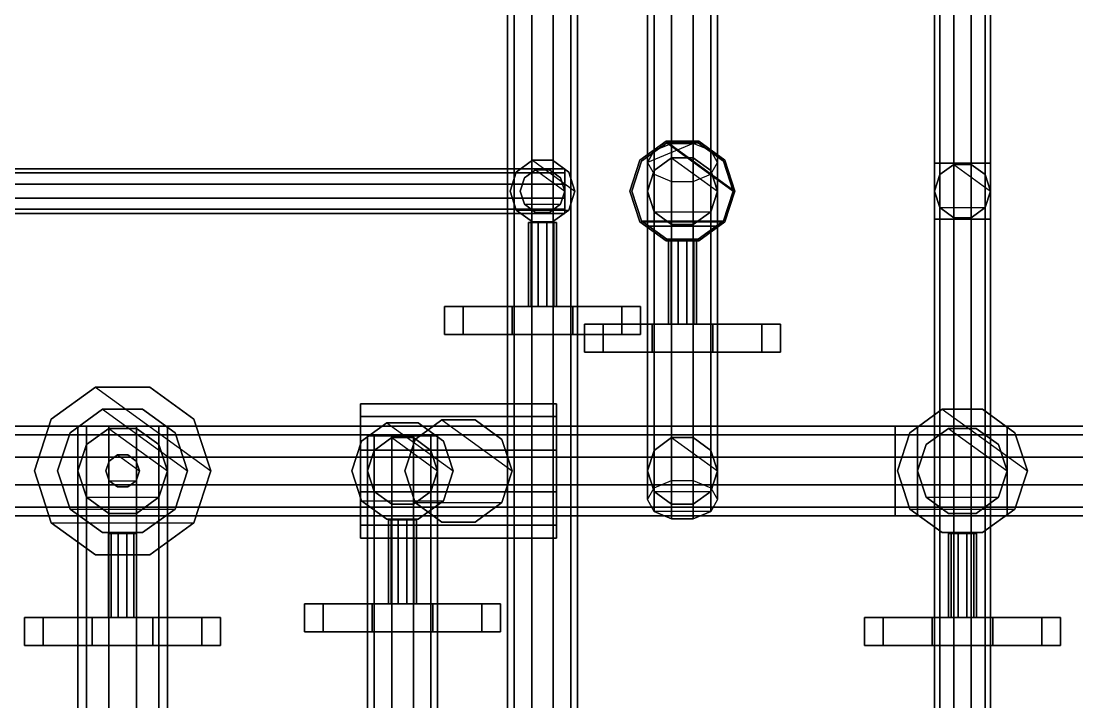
# Model space of a CAD drawing. Header units: millimetres. Extents: x -396 to 23232, y -842 to 31800.
# Drawn here: x 19063.8 to 19440.9, y 9117.5 to 9360.7 of the extents above; entities that cross this region are included whole.
import ezdxf

# ---------------------------------------------------------------- set-up
doc = ezdxf.new("R2010")
doc.units = ezdxf.units.MM
doc.layers.add('АР_3D_стены', color=8, linetype='Continuous')
for name, color, linetype, true_color in [('ВК_3D_Арматура', 7, 'Continuous', 0xb48c3c), ('ВК_3D_В1', 7, 'Continuous', 0x06b6d4), ('ВК_3D_Т3', 7, 'Continuous', 0x16a34a), ('ВК_3D_Т4', 7, 'Continuous', 0x84cc16)]:
    doc.layers.add(name, color=color, linetype=linetype, true_color=true_color)

msp = doc.modelspace()

# ---------------------------------------------------------------- meshes
at = {"layer": 'АР_3D_стены'}
mesh = msp.add_polyface(dxfattribs=at)
corners = [(18040.2, 6049.6, 4050), (15010.2, 6049.6, 4050), (15010.2, 6119.6, 4050), (15010.2, 6119.6, 7550), (15010.2, 6049.6, 7550), (18040.2, 6049.6, 7550), (19899.3, 6049.6, 4050), (19760.2, 6049.6, 4050), (19760.2, 6119.6, 4050), (19760.2, 6119.6, 7550), (19760.2, 6049.6, 7550), (19899.3, 6049.6, 7550), (19000.2, 15699.6, 4050), (20200.2, 15699.6, 4050), (20200.2, 15299.6, 4050), (20200.2, 15299.6, 7550), (20200.2, 15699.6, 7550), (19000.2, 15699.6, 7550), (19538.3, 15299.6, 4050), (19000.2, 15299.6, 4050), (19000.2, 15299.6, 7550), (19538.3, 15299.6, 7550), (19800.2, 13599.6, 4050), (19300.2, 13599.6, 4050), (19300.2, 13999.6, 4050), (19300.2, 13999.6, 7550), (19300.2, 13599.6, 7550), (19800.2, 13599.6, 7550), (17300.2, 8749.6, 4050), (17300.2, 9049.6, 4050), (19800.2, 9049.6, 4050), (19800.2, 9049.6, 7550), (17300.2, 9049.6, 7550), (17300.2, 8749.6, 7550), (17900.2, 7449.6, 4050), (18000.2, 7449.6, 4050), (18000.2, 6449.6, 4050), (18000.2, 6449.6, 7550), (18000.2, 7449.6, 7550), (17900.2, 7449.6, 7550), (15600.2, 8749.6, 4050), (15800.2, 8749.6, 4050), (15800.2, 6449.6, 4050), (15800.2, 6449.6, 7550), (15800.2, 8749.6, 7550), (15600.2, 8749.6, 7550), (15050.2, 6179.6, 4050), (15050.2, 6449.6, 4050), (15600.2, 6449.6, 4050), (15600.2, 6449.6, 7550), (15050.2, 6449.6, 7550), (15050.2, 6179.6, 7550), (12800.2, 6449.6, 4050), (13250.2, 6449.6, 4050), (13250.2, 6179.6, 4050), (13250.2, 6179.6, 7550), (13250.2, 6449.6, 7550), (12800.2, 6449.6, 7550), (13290.2, 6049.6, 4050), (12800.2, 6049.6, 4050), (12800.2, 6049.6, 7550), (13290.2, 6049.6, 7550), (18040.2, 6119.6, 4050), (18040.2, 6119.6, 7550), (20200.2, 6049.6, 4050), (20200.2, 6049.6, 7550), (19800.2, 15299.6, 4050), (19800.2, 15299.6, 7550), (19538.3, 8749.6, 4050), (19538.3, 8749.6, 7550), (18000.2, 6179.6, 4050), (18000.2, 6179.6, 7550), (19800.2, 8749.6, 4050), (19800.2, 8749.6, 7550), (17900.2, 6449.6, 4050), (17900.2, 6449.6, 7550), (13290.2, 6119.6, 4050), (13290.2, 6119.6, 7550), (20200.2, 13999.6, 4050), (20200.2, 13999.6, 7550), (19800.2, 6179.6, 4050), (19800.2, 6179.6, 7550), (19800.2, 6449.6, 4050), (19800.2, 6449.6, 7550), (19800.2, 13999.6, 4050), (19800.2, 13999.6, 7550), (20200.2, 6449.6, 4050), (20200.2, 6449.6, 7550)]
mesh.append_faces([[corners[k] for k in face] for face in [(0, 1, 2), (3, 4, 5), (6, 7, 8), (9, 10, 11), (12, 13, 14), (15, 16, 17), (18, 19, 12), (17, 20, 21), (22, 23, 24), (25, 26, 27), (28, 29, 30), (31, 32, 33), (34, 35, 36), (37, 38, 39), (40, 41, 42), (43, 44, 45), (46, 47, 48), (49, 50, 51), (52, 53, 54), (55, 56, 57), (58, 59, 52), (57, 60, 61), (62, 0, 2), (3, 5, 63), (64, 6, 8), (9, 11, 65), (66, 18, 12), (17, 21, 67), (68, 28, 30), (31, 33, 69), (34, 36, 70), (71, 37, 39), (48, 40, 42), (43, 45, 49), (58, 52, 54), (55, 57, 61), (66, 12, 14), (15, 17, 67), (72, 68, 30), (31, 69, 73), (74, 34, 70), (71, 39, 75), (46, 48, 42), (43, 49, 51), (76, 58, 54), (55, 61, 77), (66, 14, 78), (79, 15, 67), (42, 74, 70), (71, 75, 43), (76, 54, 46), (51, 55, 77), (46, 42, 70), (71, 43, 51), (2, 76, 46), (51, 77, 3), (2, 46, 70), (71, 51, 3), (2, 70, 80), (81, 71, 3), (62, 2, 80), (81, 3, 63), (8, 62, 80), (81, 63, 9), (64, 8, 80), (81, 9, 65), (64, 80, 82), (83, 81, 65), (64, 82, 72), (73, 83, 65), (64, 72, 30), (31, 73, 65), (64, 30, 22), (27, 31, 65), (84, 66, 78), (79, 67, 85), (22, 24, 84), (85, 25, 27), (78, 64, 22), (27, 65, 79), (22, 84, 78), (79, 85, 27), (1, 2, 3, 4), (2, 76, 77, 3), (76, 58, 61, 77), (58, 59, 60, 61), (59, 52, 57, 60), (52, 53, 56, 57), (53, 54, 55, 56), (54, 46, 51, 55), (46, 47, 50, 51), (47, 48, 49, 50), (48, 40, 45, 49), (40, 41, 44, 45), (41, 42, 43, 44), (42, 74, 75, 43), (74, 34, 39, 75), (34, 35, 38, 39), (35, 36, 37, 38), (36, 70, 71, 37), (70, 80, 81, 71), (80, 82, 83, 81), (82, 72, 73, 83), (72, 68, 69, 73), (68, 28, 33, 69), (28, 29, 32, 33), (29, 30, 31, 32), (30, 22, 27, 31), (22, 23, 26, 27), (23, 24, 25, 26), (24, 84, 85, 25), (84, 84, 85, 85), (84, 66, 67, 85), (66, 18, 21, 67), (18, 19, 20, 21), (19, 12, 17, 20), (12, 13, 16, 17), (13, 14, 15, 16), (14, 78, 79, 15), (78, 86, 87, 79), (86, 86, 87, 87), (86, 64, 65, 87), (64, 6, 11, 65), (6, 7, 10, 11), (7, 8, 9, 10), (8, 62, 63, 9), (62, 0, 5, 63), (0, 1, 4, 5)]])
mesh = msp.add_polyface(dxfattribs=at)
corners = [(19800.2, 4099.6), (19800.2, 5949.6), (20070.2, 5949.6), (20070.2, 5949.6, 3650), (19800.2, 5949.6, 3650), (19800.2, 4099.6, 3650), (19800.2, 1427.5), (19800.2, 2299.6), (20070.2, 2299.6), (20070.2, 2299.6, 3650), (19800.2, 2299.6, 3650), (19800.2, 1427.5, 3650), (20200.2, 1299.6), (19800.2, 1299.6), (19800.2, 1299.6, 3650), (20200.2, 1299.6, 3650), (20130.2, 2339.6), (20200.2, 2339.6), (20200.2, 2339.6, 3650), (20130.2, 2339.6, 3650), (20200.2, 5989.6), (20200.2, 4059.6), (20130.2, 4059.6), (20130.2, 4059.6, 3650), (20200.2, 4059.6, 3650), (20200.2, 5989.6, 3650), (20200.2, 9474.6), (20200.2, 7709.6), (20130.2, 7709.6), (20130.2, 7709.6, 3650), (20200.2, 7709.6, 3650), (20200.2, 9474.6, 3650), (19800.2, 9049.6), (19800.2, 9474.6), (19800.2, 9474.6, 3650), (19800.2, 9049.6, 3650), (14600.2, 8749.6), (14600.2, 9049.6), (14600.2, 9049.6, 3650), (14600.2, 8749.6, 3650), (20070.2, 7749.6), (19800.2, 7749.6), (19800.2, 8749.6), (19800.2, 8749.6, 3650), (19800.2, 7749.6, 3650), (20070.2, 7749.6, 3650), (20070.2, 4099.6), (20070.2, 4099.6, 3650), (20130.2, 5989.6), (20130.2, 5989.6, 3650), (18538.2, 8749.6), (18538.2, 8749.6, 3650)]
mesh.append_faces([[corners[k] for k in face] for face in [(0, 1, 2), (3, 4, 5), (6, 7, 8), (9, 10, 11), (12, 13, 6), (11, 14, 15), (16, 17, 12), (15, 18, 19), (20, 21, 22), (23, 24, 25), (26, 27, 28), (29, 30, 31), (32, 33, 26), (31, 34, 35), (36, 37, 32), (35, 38, 39), (40, 41, 42), (43, 44, 45), (46, 0, 2), (3, 5, 47), (12, 6, 8), (9, 11, 15), (48, 20, 22), (23, 25, 49), (32, 26, 28), (29, 31, 35), (50, 36, 32), (35, 39, 51), (16, 12, 8), (9, 15, 19), (42, 50, 32), (35, 51, 43), (16, 8, 46), (47, 9, 19), (42, 32, 28), (29, 35, 43), (16, 46, 2), (3, 47, 19), (40, 42, 28), (29, 43, 45), (16, 2, 40), (45, 3, 19), (40, 28, 48), (49, 29, 45), (22, 16, 40), (45, 19, 23), (40, 48, 22), (23, 49, 45), (2, 40, 45, 3), (40, 41, 44, 45), (41, 42, 43, 44), (42, 50, 51, 43), (50, 36, 39, 51), (36, 37, 38, 39), (37, 32, 35, 38), (32, 33, 34, 35), (33, 26, 31, 34), (26, 27, 30, 31), (27, 28, 29, 30), (28, 48, 49, 29), (48, 20, 25, 49), (20, 21, 24, 25), (21, 22, 23, 24), (22, 16, 19, 23), (16, 17, 18, 19), (17, 12, 15, 18), (12, 13, 14, 15), (13, 6, 11, 14), (6, 7, 10, 11), (7, 8, 9, 10), (8, 46, 47, 9), (46, 0, 5, 47), (0, 1, 4, 5), (1, 2, 3, 4)]])
at = {"layer": 'ВК_3D_Арматура', "color": 33, "true_color": 0xbf9142}
mesh = msp.add_polyface(dxfattribs=at)
corners = [(19318.75, 9300, 775), (19315.17, 9311.02, 775), (19315.17, 9311.02, 825), (19318.75, 9300, 825), (19305.79, 9317.83, 775), (19305.79, 9317.83, 825), (19294.21, 9317.83, 775), (19294.21, 9317.83, 825), (19284.83, 9311.02, 775), (19284.83, 9311.02, 825), (19281.25, 9300, 775), (19281.25, 9300, 825), (19284.83, 9288.98, 775), (19284.83, 9288.98, 825), (19294.21, 9282.17, 775), (19294.21, 9282.17, 825), (19305.79, 9282.17, 775), (19305.79, 9282.17, 825), (19315.17, 9288.98, 775), (19315.17, 9288.98, 825)]
mesh.append_faces([[corners[k] for k in face] for face in [(0, 1, 2, 3), (1, 4, 5, 2), (4, 6, 7, 5), (6, 8, 9, 7), (8, 10, 11, 9), (10, 12, 13, 11), (12, 14, 15, 13), (14, 16, 17, 15), (16, 18, 19, 17), (18, 0, 3, 19), (18, 16, 14, 12), (3, 2, 5, 7)]])
mesh = msp.add_polyface(dxfattribs=at)
corners = [(19318.1, 9300, 975), (19314.64, 9310.64, 975), (19314.64, 9310.64, 1025), (19318.1, 9300, 1025), (19305.59, 9317.21, 975), (19305.59, 9317.21, 1025), (19294.41, 9317.21, 975), (19294.41, 9317.21, 1025), (19285.36, 9310.64, 975), (19285.36, 9310.64, 1025), (19281.9, 9300, 975), (19281.9, 9300, 1025), (19285.36, 9289.36, 975), (19285.36, 9289.36, 1025), (19294.41, 9282.79, 975), (19294.41, 9282.79, 1025), (19305.59, 9282.79, 975), (19305.59, 9282.79, 1025), (19314.64, 9289.36, 975), (19314.64, 9289.36, 1025)]
mesh.append_faces([[corners[k] for k in face] for face in [(0, 1, 2, 3), (1, 4, 5, 2), (4, 6, 7, 5), (6, 8, 9, 7), (8, 10, 11, 9), (10, 12, 13, 11), (12, 14, 15, 13), (14, 16, 17, 15), (16, 18, 19, 17), (18, 0, 3, 19), (18, 16, 14, 12), (3, 2, 5, 7)]])
mesh = msp.add_polyface(dxfattribs=at)
corners = [(19261.6, 9300, 2575), (19259.38, 9306.82, 2575), (19259.38, 9306.82, 2625), (19261.6, 9300, 2625), (19253.58, 9311.03, 2575), (19253.58, 9311.03, 2625), (19246.42, 9311.03, 2575), (19246.42, 9311.03, 2625), (19240.62, 9306.82, 2575), (19240.62, 9306.82, 2625), (19238.4, 9300, 2575), (19238.4, 9300, 2625), (19240.62, 9293.18, 2575), (19240.62, 9293.18, 2625), (19246.42, 9288.97, 2575), (19246.42, 9288.97, 2625), (19253.58, 9288.97, 2575), (19253.58, 9288.97, 2625), (19259.38, 9293.18, 2575), (19259.38, 9293.18, 2625)]
mesh.append_faces([[corners[k] for k in face] for face in [(0, 1, 2, 3), (1, 4, 5, 2), (4, 6, 7, 5), (6, 8, 9, 7), (8, 10, 11, 9), (10, 12, 13, 11), (12, 14, 15, 13), (14, 16, 17, 15), (16, 18, 19, 17), (18, 0, 3, 19), (18, 16, 14, 12), (3, 2, 5, 7)]])
mesh = msp.add_polyface(dxfattribs=at)
corners = [(19255, 9288.8, 2600), (19254.05, 9288.8, 2602.94), (19254.05, 9258.8, 2602.94), (19255, 9258.8, 2600), (19251.55, 9288.8, 2604.76), (19251.55, 9258.8, 2604.76), (19248.45, 9288.8, 2604.76), (19248.45, 9258.8, 2604.76), (19245.95, 9288.8, 2602.94), (19245.95, 9258.8, 2602.94), (19245, 9288.8, 2600), (19245, 9258.8, 2600), (19245.95, 9288.8, 2597.06), (19245.95, 9258.8, 2597.06), (19248.45, 9288.8, 2595.24), (19248.45, 9258.8, 2595.24), (19251.55, 9288.8, 2595.24), (19251.55, 9258.8, 2595.24), (19254.05, 9288.8, 2597.06), (19254.05, 9258.8, 2597.06)]
mesh.append_faces([[corners[k] for k in face] for face in [(0, 1, 2, 3), (1, 4, 5, 2), (4, 6, 7, 5), (6, 8, 9, 7), (8, 10, 11, 9), (10, 12, 13, 11), (12, 14, 15, 13), (14, 16, 17, 15), (16, 18, 19, 17), (18, 0, 3, 19), (18, 16, 14, 12), (3, 2, 5, 7)]])
mesh = msp.add_polyface(dxfattribs=at)
corners = [(19305, 9282.5, 1000), (19304.05, 9282.5, 1002.94), (19304.05, 9252.5, 1002.94), (19305, 9252.5, 1000), (19301.55, 9282.5, 1004.76), (19301.55, 9252.5, 1004.76), (19298.45, 9282.5, 1004.76), (19298.45, 9252.5, 1004.76), (19295.95, 9282.5, 1002.94), (19295.95, 9252.5, 1002.94), (19295, 9282.5, 1000), (19295, 9252.5, 1000), (19295.95, 9282.5, 997.06), (19295.95, 9252.5, 997.06), (19298.45, 9282.5, 995.24), (19298.45, 9252.5, 995.24), (19301.55, 9282.5, 995.24), (19301.55, 9252.5, 995.24), (19304.05, 9282.5, 997.06), (19304.05, 9252.5, 997.06)]
mesh.append_faces([[corners[k] for k in face] for face in [(0, 1, 2, 3), (1, 4, 5, 2), (4, 6, 7, 5), (6, 8, 9, 7), (8, 10, 11, 9), (10, 12, 13, 11), (12, 14, 15, 13), (14, 16, 17, 15), (16, 18, 19, 17), (18, 0, 3, 19), (18, 16, 14, 12), (3, 2, 5, 7)]])
at = {"layer": 'ВК_3D_Арматура', "color": 114, "true_color": 0x16a34a}
mesh = msp.add_polyface(dxfattribs=at)
corners = [(19285, 9258.8, 2600), (19278.32, 9258.8, 2620.57), (19278.32, 9248.8, 2620.57), (19285, 9248.8, 2600), (19260.82, 9258.8, 2633.29), (19260.82, 9248.8, 2633.29), (19239.18, 9258.8, 2633.29), (19239.18, 9248.8, 2633.29), (19221.68, 9258.8, 2620.57), (19221.68, 9248.8, 2620.57), (19215, 9258.8, 2600), (19215, 9248.8, 2600), (19221.68, 9258.8, 2579.43), (19221.68, 9248.8, 2579.43), (19239.18, 9258.8, 2566.71), (19239.18, 9248.8, 2566.71), (19260.82, 9258.8, 2566.71), (19260.82, 9248.8, 2566.71), (19278.32, 9258.8, 2579.43), (19278.32, 9248.8, 2579.43)]
mesh.append_faces([[corners[k] for k in face] for face in [(0, 1, 2, 3), (1, 4, 5, 2), (4, 6, 7, 5), (6, 8, 9, 7), (8, 10, 11, 9), (10, 12, 13, 11), (12, 14, 15, 13), (14, 16, 17, 15), (16, 18, 19, 17), (18, 0, 3, 19), (18, 16, 14, 12), (3, 2, 5, 7)]])
at = {"layer": 'ВК_3D_Арматура', "color": 132, "true_color": 0x06b6d4}
mesh = msp.add_polyface(dxfattribs=at)
corners = [(19335, 9252.5, 1000), (19328.32, 9252.5, 1020.57), (19328.32, 9242.5, 1020.57), (19335, 9242.5, 1000), (19310.82, 9252.5, 1033.29), (19310.82, 9242.5, 1033.29), (19289.18, 9252.5, 1033.29), (19289.18, 9242.5, 1033.29), (19271.68, 9252.5, 1020.57), (19271.68, 9242.5, 1020.57), (19265, 9252.5, 1000), (19265, 9242.5, 1000), (19271.68, 9252.5, 979.43), (19271.68, 9242.5, 979.43), (19289.18, 9252.5, 966.71), (19289.18, 9242.5, 966.71), (19310.82, 9252.5, 966.71), (19310.82, 9242.5, 966.71), (19328.32, 9252.5, 979.43), (19328.32, 9242.5, 979.43)]
mesh.append_faces([[corners[k] for k in face] for face in [(0, 1, 2, 3), (1, 4, 5, 2), (4, 6, 7, 5), (6, 8, 9, 7), (8, 10, 11, 9), (10, 12, 13, 11), (12, 14, 15, 13), (14, 16, 17, 15), (16, 18, 19, 17), (18, 0, 3, 19), (18, 16, 14, 12), (3, 2, 5, 7)]])
at = {"layer": 'ВК_3D_Арматура', "color": 7, "true_color": 0xf1f5f9}
mesh = msp.add_polyface(dxfattribs=at)
corners = [(19131.5, 9200, 666), (19125.48, 9218.52, 666), (19125.48, 9218.52, 691), (19131.5, 9200, 691), (19109.73, 9229.96, 666), (19109.73, 9229.96, 691), (19090.27, 9229.96, 666), (19090.27, 9229.96, 691), (19074.52, 9218.52, 666), (19074.52, 9218.52, 691), (19068.5, 9200, 666), (19068.5, 9200, 691), (19074.52, 9181.48, 666), (19074.52, 9181.48, 691), (19090.27, 9170.04, 666), (19090.27, 9170.04, 691), (19109.73, 9170.04, 666), (19109.73, 9170.04, 691), (19125.48, 9181.48, 666), (19125.48, 9181.48, 691)]
mesh.append_faces([[corners[k] for k in face] for face in [(0, 1, 2, 3), (1, 4, 5, 2), (4, 6, 7, 5), (6, 8, 9, 7), (8, 10, 11, 9), (10, 12, 13, 11), (12, 14, 15, 13), (14, 16, 17, 15), (16, 18, 19, 17), (18, 0, 3, 19), (18, 16, 14, 12), (3, 2, 5, 7)]])
at = {"layer": 'ВК_3D_Арматура', "color": 33, "true_color": 0xbf9142}
mesh = msp.add_polyface(dxfattribs=at)
corners = [(19123.2, 9200, 1418), (19118.77, 9213.64, 1418), (19118.77, 9213.64, 1482), (19123.2, 9200, 1482), (19107.17, 9222.06, 1418), (19107.17, 9222.06, 1482), (19092.83, 9222.06, 1418), (19092.83, 9222.06, 1482), (19081.23, 9213.64, 1418), (19081.23, 9213.64, 1482), (19076.8, 9200, 1418), (19076.8, 9200, 1482), (19081.23, 9186.36, 1418), (19081.23, 9186.36, 1482), (19092.83, 9177.94, 1418), (19092.83, 9177.94, 1482), (19107.17, 9177.94, 1418), (19107.17, 9177.94, 1482), (19118.77, 9186.36, 1418), (19118.77, 9186.36, 1482)]
mesh.append_faces([[corners[k] for k in face] for face in [(0, 1, 2, 3), (1, 4, 5, 2), (4, 6, 7, 5), (6, 8, 9, 7), (8, 10, 11, 9), (10, 12, 13, 11), (12, 14, 15, 13), (14, 16, 17, 15), (16, 18, 19, 17), (18, 0, 3, 19), (18, 16, 14, 12), (3, 2, 5, 7)]])
mesh = msp.add_polyface(dxfattribs=at)
corners = [(19185, 9224, 600), (19185, 9219.42, 614.11), (19255, 9219.42, 614.11), (19255, 9224, 600), (19185, 9207.42, 622.83), (19255, 9207.42, 622.83), (19185, 9192.58, 622.83), (19255, 9192.58, 622.83), (19185, 9180.58, 614.11), (19255, 9180.58, 614.11), (19185, 9176, 600), (19255, 9176, 600), (19185, 9180.58, 585.89), (19255, 9180.58, 585.89), (19185, 9192.58, 577.17), (19255, 9192.58, 577.17), (19185, 9207.42, 577.17), (19255, 9207.42, 577.17), (19185, 9219.42, 585.89), (19255, 9219.42, 585.89)]
mesh.append_faces([[corners[k] for k in face] for face in [(0, 1, 2, 3), (1, 4, 5, 2), (4, 6, 7, 5), (6, 8, 9, 7), (8, 10, 11, 9), (10, 12, 13, 11), (12, 14, 15, 13), (14, 16, 17, 15), (16, 18, 19, 17), (18, 0, 3, 19), (18, 16, 14, 12), (3, 2, 5, 7)]])
mesh = msp.add_polyface(dxfattribs=at)
corners = [(19423.2, 9200, 568), (19418.77, 9213.64, 568), (19418.77, 9213.64, 632), (19423.2, 9200, 632), (19407.17, 9222.06, 568), (19407.17, 9222.06, 632), (19392.83, 9222.06, 568), (19392.83, 9222.06, 632), (19381.23, 9213.64, 568), (19381.23, 9213.64, 632), (19376.8, 9200, 568), (19376.8, 9200, 632), (19381.23, 9186.36, 568), (19381.23, 9186.36, 632), (19392.83, 9177.94, 568), (19392.83, 9177.94, 632), (19407.17, 9177.94, 568), (19407.17, 9177.94, 632), (19418.77, 9186.36, 568), (19418.77, 9186.36, 632)]
mesh.append_faces([[corners[k] for k in face] for face in [(0, 1, 2, 3), (1, 4, 5, 2), (4, 6, 7, 5), (6, 8, 9, 7), (8, 10, 11, 9), (10, 12, 13, 11), (12, 14, 15, 13), (14, 16, 17, 15), (16, 18, 19, 17), (18, 0, 3, 19), (18, 16, 14, 12), (3, 2, 5, 7)]])
mesh = msp.add_polyface(dxfattribs=at)
corners = [(19239.2, 9200, 616), (19235.53, 9211.29, 616), (19235.53, 9211.29, 676), (19239.2, 9200, 676), (19225.93, 9218.26, 616), (19225.93, 9218.26, 676), (19214.07, 9218.26, 616), (19214.07, 9218.26, 676), (19204.47, 9211.29, 616), (19204.47, 9211.29, 676), (19200.8, 9200, 616), (19200.8, 9200, 676), (19204.47, 9188.71, 616), (19204.47, 9188.71, 676), (19214.07, 9181.74, 616), (19214.07, 9181.74, 676), (19225.93, 9181.74, 616), (19225.93, 9181.74, 676), (19235.53, 9188.71, 616), (19235.53, 9188.71, 676)]
mesh.append_faces([[corners[k] for k in face] for face in [(0, 1, 2, 3), (1, 4, 5, 2), (4, 6, 7, 5), (6, 8, 9, 7), (8, 10, 11, 9), (10, 12, 13, 11), (12, 14, 15, 13), (14, 16, 17, 15), (16, 18, 19, 17), (18, 0, 3, 19), (18, 16, 14, 12), (3, 2, 5, 7)]])
mesh = msp.add_polyface(dxfattribs=at)
corners = [(19218.1, 9200, 1425), (19214.64, 9210.64, 1425), (19214.64, 9210.64, 1475), (19218.1, 9200, 1475), (19205.59, 9217.21, 1425), (19205.59, 9217.21, 1475), (19194.41, 9217.21, 1425), (19194.41, 9217.21, 1475), (19185.36, 9210.64, 1425), (19185.36, 9210.64, 1475), (19181.9, 9200, 1425), (19181.9, 9200, 1475), (19185.36, 9189.36, 1425), (19185.36, 9189.36, 1475), (19194.41, 9182.79, 1425), (19194.41, 9182.79, 1475), (19205.59, 9182.79, 1425), (19205.59, 9182.79, 1475), (19214.64, 9189.36, 1425), (19214.64, 9189.36, 1475)]
mesh.append_faces([[corners[k] for k in face] for face in [(0, 1, 2, 3), (1, 4, 5, 2), (4, 6, 7, 5), (6, 8, 9, 7), (8, 10, 11, 9), (10, 12, 13, 11), (12, 14, 15, 13), (14, 16, 17, 15), (16, 18, 19, 17), (18, 0, 3, 19), (18, 16, 14, 12), (3, 2, 5, 7)]])
mesh = msp.add_polyface(dxfattribs=at)
corners = [(19106, 9200, 616), (19104.85, 9203.53, 616), (19104.85, 9203.53, 666), (19106, 9200, 666), (19101.85, 9205.71, 616), (19101.85, 9205.71, 666), (19098.15, 9205.71, 616), (19098.15, 9205.71, 666), (19095.15, 9203.53, 616), (19095.15, 9203.53, 666), (19094, 9200, 616), (19094, 9200, 666), (19095.15, 9196.47, 616), (19095.15, 9196.47, 666), (19098.15, 9194.29, 616), (19098.15, 9194.29, 666), (19101.85, 9194.29, 616), (19101.85, 9194.29, 666), (19104.85, 9196.47, 616), (19104.85, 9196.47, 666)]
mesh.append_faces([[corners[k] for k in face] for face in [(0, 1, 2, 3), (1, 4, 5, 2), (4, 6, 7, 5), (6, 8, 9, 7), (8, 10, 11, 9), (10, 12, 13, 11), (12, 14, 15, 13), (14, 16, 17, 15), (16, 18, 19, 17), (18, 0, 3, 19), (18, 16, 14, 12), (3, 2, 5, 7)]])
mesh = msp.add_polyface(dxfattribs=at)
corners = [(19205, 9182.5, 1450), (19204.05, 9182.5, 1452.94), (19204.05, 9152.5, 1452.94), (19205, 9152.5, 1450), (19201.55, 9182.5, 1454.76), (19201.55, 9152.5, 1454.76), (19198.45, 9182.5, 1454.76), (19198.45, 9152.5, 1454.76), (19195.95, 9182.5, 1452.94), (19195.95, 9152.5, 1452.94), (19195, 9182.5, 1450), (19195, 9152.5, 1450), (19195.95, 9182.5, 1447.06), (19195.95, 9152.5, 1447.06), (19198.45, 9182.5, 1445.24), (19198.45, 9152.5, 1445.24), (19201.55, 9182.5, 1445.24), (19201.55, 9152.5, 1445.24), (19204.05, 9182.5, 1447.06), (19204.05, 9152.5, 1447.06)]
mesh.append_faces([[corners[k] for k in face] for face in [(0, 1, 2, 3), (1, 4, 5, 2), (4, 6, 7, 5), (6, 8, 9, 7), (8, 10, 11, 9), (10, 12, 13, 11), (12, 14, 15, 13), (14, 16, 17, 15), (16, 18, 19, 17), (18, 0, 3, 19), (18, 16, 14, 12), (3, 2, 5, 7)]])
mesh = msp.add_polyface(dxfattribs=at)
corners = [(19105, 9177.6, 1450), (19104.05, 9177.6, 1452.94), (19104.05, 9147.6, 1452.94), (19105, 9147.6, 1450), (19101.55, 9177.6, 1454.76), (19101.55, 9147.6, 1454.76), (19098.45, 9177.6, 1454.76), (19098.45, 9147.6, 1454.76), (19095.95, 9177.6, 1452.94), (19095.95, 9147.6, 1452.94), (19095, 9177.6, 1450), (19095, 9147.6, 1450), (19095.95, 9177.6, 1447.06), (19095.95, 9147.6, 1447.06), (19098.45, 9177.6, 1445.24), (19098.45, 9147.6, 1445.24), (19101.55, 9177.6, 1445.24), (19101.55, 9147.6, 1445.24), (19104.05, 9177.6, 1447.06), (19104.05, 9147.6, 1447.06)]
mesh.append_faces([[corners[k] for k in face] for face in [(0, 1, 2, 3), (1, 4, 5, 2), (4, 6, 7, 5), (6, 8, 9, 7), (8, 10, 11, 9), (10, 12, 13, 11), (12, 14, 15, 13), (14, 16, 17, 15), (16, 18, 19, 17), (18, 0, 3, 19), (18, 16, 14, 12), (3, 2, 5, 7)]])
mesh = msp.add_polyface(dxfattribs=at)
corners = [(19405, 9177.6, 600), (19404.05, 9177.6, 602.94), (19404.05, 9147.6, 602.94), (19405, 9147.6, 600), (19401.55, 9177.6, 604.76), (19401.55, 9147.6, 604.76), (19398.45, 9177.6, 604.76), (19398.45, 9147.6, 604.76), (19395.95, 9177.6, 602.94), (19395.95, 9147.6, 602.94), (19395, 9177.6, 600), (19395, 9147.6, 600), (19395.95, 9177.6, 597.06), (19395.95, 9147.6, 597.06), (19398.45, 9177.6, 595.24), (19398.45, 9147.6, 595.24), (19401.55, 9177.6, 595.24), (19401.55, 9147.6, 595.24), (19404.05, 9177.6, 597.06), (19404.05, 9147.6, 597.06)]
mesh.append_faces([[corners[k] for k in face] for face in [(0, 1, 2, 3), (1, 4, 5, 2), (4, 6, 7, 5), (6, 8, 9, 7), (8, 10, 11, 9), (10, 12, 13, 11), (12, 14, 15, 13), (14, 16, 17, 15), (16, 18, 19, 17), (18, 0, 3, 19), (18, 16, 14, 12), (3, 2, 5, 7)]])
at = {"layer": 'ВК_3D_Арматура', "color": 132, "true_color": 0x06b6d4}
mesh = msp.add_polyface(dxfattribs=at)
corners = [(19235, 9152.5, 1450), (19228.32, 9152.5, 1470.57), (19228.32, 9142.5, 1470.57), (19235, 9142.5, 1450), (19210.82, 9152.5, 1483.29), (19210.82, 9142.5, 1483.29), (19189.18, 9152.5, 1483.29), (19189.18, 9142.5, 1483.29), (19171.68, 9152.5, 1470.57), (19171.68, 9142.5, 1470.57), (19165, 9152.5, 1450), (19165, 9142.5, 1450), (19171.68, 9152.5, 1429.43), (19171.68, 9142.5, 1429.43), (19189.18, 9152.5, 1416.71), (19189.18, 9142.5, 1416.71), (19210.82, 9152.5, 1416.71), (19210.82, 9142.5, 1416.71), (19228.32, 9152.5, 1429.43), (19228.32, 9142.5, 1429.43)]
mesh.append_faces([[corners[k] for k in face] for face in [(0, 1, 2, 3), (1, 4, 5, 2), (4, 6, 7, 5), (6, 8, 9, 7), (8, 10, 11, 9), (10, 12, 13, 11), (12, 14, 15, 13), (14, 16, 17, 15), (16, 18, 19, 17), (18, 0, 3, 19), (18, 16, 14, 12), (3, 2, 5, 7)]])
mesh = msp.add_polyface(dxfattribs=at)
corners = [(19135, 9147.6, 1450), (19128.32, 9147.6, 1470.57), (19128.32, 9137.6, 1470.57), (19135, 9137.6, 1450), (19110.82, 9147.6, 1483.29), (19110.82, 9137.6, 1483.29), (19089.18, 9147.6, 1483.29), (19089.18, 9137.6, 1483.29), (19071.68, 9147.6, 1470.57), (19071.68, 9137.6, 1470.57), (19065, 9147.6, 1450), (19065, 9137.6, 1450), (19071.68, 9147.6, 1429.43), (19071.68, 9137.6, 1429.43), (19089.18, 9147.6, 1416.71), (19089.18, 9137.6, 1416.71), (19110.82, 9147.6, 1416.71), (19110.82, 9137.6, 1416.71), (19128.32, 9147.6, 1429.43), (19128.32, 9137.6, 1429.43)]
mesh.append_faces([[corners[k] for k in face] for face in [(0, 1, 2, 3), (1, 4, 5, 2), (4, 6, 7, 5), (6, 8, 9, 7), (8, 10, 11, 9), (10, 12, 13, 11), (12, 14, 15, 13), (14, 16, 17, 15), (16, 18, 19, 17), (18, 0, 3, 19), (18, 16, 14, 12), (3, 2, 5, 7)]])
mesh = msp.add_polyface(dxfattribs=at)
corners = [(19435, 9147.6, 600), (19428.32, 9147.6, 620.57), (19428.32, 9137.6, 620.57), (19435, 9137.6, 600), (19410.82, 9147.6, 633.29), (19410.82, 9137.6, 633.29), (19389.18, 9147.6, 633.29), (19389.18, 9137.6, 633.29), (19371.68, 9147.6, 620.57), (19371.68, 9137.6, 620.57), (19365, 9147.6, 600), (19365, 9137.6, 600), (19371.68, 9147.6, 579.43), (19371.68, 9137.6, 579.43), (19389.18, 9147.6, 566.71), (19389.18, 9137.6, 566.71), (19410.82, 9147.6, 566.71), (19410.82, 9137.6, 566.71), (19428.32, 9147.6, 579.43), (19428.32, 9137.6, 579.43)]
mesh.append_faces([[corners[k] for k in face] for face in [(0, 1, 2, 3), (1, 4, 5, 2), (4, 6, 7, 5), (6, 8, 9, 7), (8, 10, 11, 9), (10, 12, 13, 11), (12, 14, 15, 13), (14, 16, 17, 15), (16, 18, 19, 17), (18, 0, 3, 19), (18, 16, 14, 12), (3, 2, 5, 7)]])
at = {"layer": 'ВК_3D_В1'}
mesh = msp.add_polyface(dxfattribs=at)
corners = [(19287.5, 9287.5, -950), (19289.89, 9287.5, -942.65), (19289.89, 9632.5, -942.65), (19287.5, 9632.5, -950), (19296.14, 9287.5, -938.11), (19296.14, 9632.5, -938.11), (19303.86, 9287.5, -938.11), (19303.86, 9632.5, -938.11), (19310.11, 9287.5, -942.65), (19310.11, 9632.5, -942.65), (19312.5, 9287.5, -950), (19312.5, 9632.5, -950), (19310.11, 9287.5, -957.35), (19310.11, 9632.5, -957.35), (19303.86, 9287.5, -961.89), (19303.86, 9632.5, -961.89), (19296.14, 9287.5, -961.89), (19296.14, 9632.5, -961.89), (19289.89, 9287.5, -957.35), (19289.89, 9632.5, -957.35)]
mesh.append_faces([[corners[k] for k in face] for face in [(0, 1, 2, 3), (1, 4, 5, 2), (4, 6, 7, 5), (6, 8, 9, 7), (8, 10, 11, 9), (10, 12, 13, 11), (12, 14, 15, 13), (14, 16, 17, 15), (16, 18, 19, 17), (18, 0, 3, 19), (18, 16, 14, 12), (3, 2, 5, 7)]])
mesh = msp.add_polyface(dxfattribs=at)
corners = [(19287.5, 9189.76, 1227.17), (19289.89, 9193.97, 1233.19), (19289.89, 9314.45, 1148.85), (19287.5, 9310.24, 1142.83), (19296.14, 9196.58, 1236.91), (19296.14, 9317.06, 1152.57), (19303.86, 9196.58, 1236.91), (19303.86, 9317.06, 1152.57), (19310.11, 9193.97, 1233.19), (19310.11, 9314.45, 1148.85), (19312.5, 9189.76, 1227.17), (19312.5, 9310.24, 1142.83), (19310.11, 9185.55, 1221.15), (19310.11, 9306.03, 1136.81), (19303.86, 9182.94, 1217.43), (19303.86, 9303.42, 1133.09), (19296.14, 9182.94, 1217.43), (19296.14, 9303.42, 1133.09), (19289.89, 9185.55, 1221.15), (19289.89, 9306.03, 1136.81)]
mesh.append_faces([[corners[k] for k in face] for face in [(0, 1, 2, 3), (1, 4, 5, 2), (4, 6, 7, 5), (6, 8, 9, 7), (8, 10, 11, 9), (10, 12, 13, 11), (12, 14, 15, 13), (14, 16, 17, 15), (16, 18, 19, 17), (18, 0, 3, 19), (18, 16, 14, 12), (3, 2, 5, 7)]])
mesh = msp.add_polyface(dxfattribs=at)
corners = [(19312.5, 9300, 1162.5), (19310.11, 9307.35, 1162.5), (19310.11, 9307.35, -962.5), (19312.5, 9300, -962.5), (19303.86, 9311.89, 1162.5), (19303.86, 9311.89, -962.5), (19296.14, 9311.89, 1162.5), (19296.14, 9311.89, -962.5), (19289.89, 9307.35, 1162.5), (19289.89, 9307.35, -962.5), (19287.5, 9300, 1162.5), (19287.5, 9300, -962.5), (19289.89, 9292.65, 1162.5), (19289.89, 9292.65, -962.5), (19296.14, 9288.11, 1162.5), (19296.14, 9288.11, -962.5), (19303.86, 9288.11, 1162.5), (19303.86, 9288.11, -962.5), (19310.11, 9292.65, 1162.5), (19310.11, 9292.65, -962.5)]
mesh.append_faces([[corners[k] for k in face] for face in [(0, 1, 2, 3), (1, 4, 5, 2), (4, 6, 7, 5), (6, 8, 9, 7), (8, 10, 11, 9), (10, 12, 13, 11), (12, 14, 15, 13), (14, 16, 17, 15), (16, 18, 19, 17), (18, 0, 3, 19), (18, 16, 14, 12), (3, 2, 5, 7)]])
mesh = msp.add_polyface(dxfattribs=at)
corners = [(19416, 9184, 600), (19416, 9187.06, 609.4), (18104, 9187.06, 609.4), (18104, 9184, 600), (19416, 9195.06, 615.22), (18104, 9195.06, 615.22), (19416, 9204.94, 615.22), (18104, 9204.94, 615.22), (19416, 9212.94, 609.4), (18104, 9212.94, 609.4), (19416, 9216, 600), (18104, 9216, 600), (19416, 9212.94, 590.6), (18104, 9212.94, 590.6), (19416, 9204.94, 584.78), (18104, 9204.94, 584.78), (19416, 9195.06, 584.78), (18104, 9195.06, 584.78), (19416, 9187.06, 590.6), (18104, 9187.06, 590.6)]
mesh.append_faces([[corners[k] for k in face] for face in [(0, 1, 2, 3), (1, 4, 5, 2), (4, 6, 7, 5), (6, 8, 9, 7), (8, 10, 11, 9), (10, 12, 13, 11), (12, 14, 15, 13), (14, 16, 17, 15), (16, 18, 19, 17), (18, 0, 3, 19), (18, 16, 14, 12), (3, 2, 5, 7)]])
mesh = msp.add_polyface(dxfattribs=at)
corners = [(18104, 9216, 1300), (18104, 9212.94, 1309.4), (19376, 9212.94, 1309.4), (19376, 9216, 1300), (18104, 9204.94, 1315.22), (19376, 9204.94, 1315.22), (18104, 9195.06, 1315.22), (19376, 9195.06, 1315.22), (18104, 9187.06, 1309.4), (19376, 9187.06, 1309.4), (18104, 9184, 1300), (19376, 9184, 1300), (18104, 9187.06, 1290.6), (19376, 9187.06, 1290.6), (18104, 9195.06, 1284.78), (19376, 9195.06, 1284.78), (18104, 9204.94, 1284.78), (19376, 9204.94, 1284.78), (18104, 9212.94, 1290.6), (19376, 9212.94, 1290.6)]
mesh.append_faces([[corners[k] for k in face] for face in [(0, 1, 2, 3), (1, 4, 5, 2), (4, 6, 7, 5), (6, 8, 9, 7), (8, 10, 11, 9), (10, 12, 13, 11), (12, 14, 15, 13), (14, 16, 17, 15), (16, 18, 19, 17), (18, 0, 3, 19), (18, 16, 14, 12), (3, 2, 5, 7)]])
mesh = msp.add_polyface(dxfattribs=at)
corners = [(19116, 9216, 2950), (19112.94, 9216, 2959.4), (19112.94, 8684, 2959.4), (19116, 8684, 2950), (19104.94, 9216, 2965.22), (19104.94, 8684, 2965.22), (19095.06, 9216, 2965.22), (19095.06, 8684, 2965.22), (19087.06, 9216, 2959.4), (19087.06, 8684, 2959.4), (19084, 9216, 2950), (19084, 8684, 2950), (19087.06, 9216, 2940.6), (19087.06, 8684, 2940.6), (19095.06, 9216, 2934.78), (19095.06, 8684, 2934.78), (19104.94, 9216, 2934.78), (19104.94, 8684, 2934.78), (19112.94, 9216, 2940.6), (19112.94, 8684, 2940.6)]
mesh.append_faces([[corners[k] for k in face] for face in [(0, 1, 2, 3), (1, 4, 5, 2), (4, 6, 7, 5), (6, 8, 9, 7), (8, 10, 11, 9), (10, 12, 13, 11), (12, 14, 15, 13), (14, 16, 17, 15), (16, 18, 19, 17), (18, 0, 3, 19), (18, 16, 14, 12), (3, 2, 5, 7)]])
mesh = msp.add_polyface(dxfattribs=at)
corners = [(19116, 9200, 1284), (19112.94, 9209.4, 1284), (19112.94, 9209.4, 2966), (19116, 9200, 2966), (19104.94, 9215.22, 1284), (19104.94, 9215.22, 2966), (19095.06, 9215.22, 1284), (19095.06, 9215.22, 2966), (19087.06, 9209.4, 1284), (19087.06, 9209.4, 2966), (19084, 9200, 1284), (19084, 9200, 2966), (19087.06, 9190.6, 1284), (19087.06, 9190.6, 2966), (19095.06, 9184.78, 1284), (19095.06, 9184.78, 2966), (19104.94, 9184.78, 1284), (19104.94, 9184.78, 2966), (19112.94, 9190.6, 1284), (19112.94, 9190.6, 2966)]
mesh.append_faces([[corners[k] for k in face] for face in [(0, 1, 2, 3), (1, 4, 5, 2), (4, 6, 7, 5), (6, 8, 9, 7), (8, 10, 11, 9), (10, 12, 13, 11), (12, 14, 15, 13), (14, 16, 17, 15), (16, 18, 19, 17), (18, 0, 3, 19), (18, 16, 14, 12), (3, 2, 5, 7)]])
mesh = msp.add_polyface(dxfattribs=at)
corners = [(20616, 9184, -850), (20616, 9187.06, -840.6), (19384, 9187.06, -840.6), (19384, 9184, -850), (20616, 9195.06, -834.78), (19384, 9195.06, -834.78), (20616, 9204.94, -834.78), (19384, 9204.94, -834.78), (20616, 9212.94, -840.6), (19384, 9212.94, -840.6), (20616, 9216, -850), (19384, 9216, -850), (20616, 9212.94, -859.4), (19384, 9212.94, -859.4), (20616, 9204.94, -865.22), (19384, 9204.94, -865.22), (20616, 9195.06, -865.22), (19384, 9195.06, -865.22), (20616, 9187.06, -859.4), (19384, 9187.06, -859.4)]
mesh.append_faces([[corners[k] for k in face] for face in [(0, 1, 2, 3), (1, 4, 5, 2), (4, 6, 7, 5), (6, 8, 9, 7), (8, 10, 11, 9), (10, 12, 13, 11), (12, 14, 15, 13), (14, 16, 17, 15), (16, 18, 19, 17), (18, 0, 3, 19), (18, 16, 14, 12), (3, 2, 5, 7)]])
mesh = msp.add_polyface(dxfattribs=at)
corners = [(19416, 9200, -866), (19412.94, 9209.4, -866), (19412.94, 9209.4, 616), (19416, 9200, 616), (19404.94, 9215.22, -866), (19404.94, 9215.22, 616), (19395.06, 9215.22, -866), (19395.06, 9215.22, 616), (19387.06, 9209.4, -866), (19387.06, 9209.4, 616), (19384, 9200, -866), (19384, 9200, 616), (19387.06, 9190.6, -866), (19387.06, 9190.6, 616), (19395.06, 9184.78, -866), (19395.06, 9184.78, 616), (19404.94, 9184.78, -866), (19404.94, 9184.78, 616), (19412.94, 9190.6, -866), (19412.94, 9190.6, 616)]
mesh.append_faces([[corners[k] for k in face] for face in [(0, 1, 2, 3), (1, 4, 5, 2), (4, 6, 7, 5), (6, 8, 9, 7), (8, 10, 11, 9), (10, 12, 13, 11), (12, 14, 15, 13), (14, 16, 17, 15), (16, 18, 19, 17), (18, 0, 3, 19), (18, 16, 14, 12), (3, 2, 5, 7)]])
mesh = msp.add_polyface(dxfattribs=at)
corners = [(19212.5, 9212.5, 2850), (19210.11, 9212.5, 2857.35), (19210.11, 7787.5, 2857.35), (19212.5, 7787.5, 2850), (19203.86, 9212.5, 2861.89), (19203.86, 7787.5, 2861.89), (19196.14, 9212.5, 2861.89), (19196.14, 7787.5, 2861.89), (19189.89, 9212.5, 2857.35), (19189.89, 7787.5, 2857.35), (19187.5, 9212.5, 2850), (19187.5, 7787.5, 2850), (19189.89, 9212.5, 2842.65), (19189.89, 7787.5, 2842.65), (19196.14, 9212.5, 2838.11), (19196.14, 7787.5, 2838.11), (19203.86, 9212.5, 2838.11), (19203.86, 7787.5, 2838.11), (19210.11, 9212.5, 2842.65), (19210.11, 7787.5, 2842.65)]
mesh.append_faces([[corners[k] for k in face] for face in [(0, 1, 2, 3), (1, 4, 5, 2), (4, 6, 7, 5), (6, 8, 9, 7), (8, 10, 11, 9), (10, 12, 13, 11), (12, 14, 15, 13), (14, 16, 17, 15), (16, 18, 19, 17), (18, 0, 3, 19), (18, 16, 14, 12), (3, 2, 5, 7)]])
mesh = msp.add_polyface(dxfattribs=at)
corners = [(19212.5, 9200, 1287.5), (19210.11, 9207.35, 1287.5), (19210.11, 9207.35, 2862.5), (19212.5, 9200, 2862.5), (19203.86, 9211.89, 1287.5), (19203.86, 9211.89, 2862.5), (19196.14, 9211.89, 1287.5), (19196.14, 9211.89, 2862.5), (19189.89, 9207.35, 1287.5), (19189.89, 9207.35, 2862.5), (19187.5, 9200, 1287.5), (19187.5, 9200, 2862.5), (19189.89, 9192.65, 1287.5), (19189.89, 9192.65, 2862.5), (19196.14, 9188.11, 1287.5), (19196.14, 9188.11, 2862.5), (19203.86, 9188.11, 1287.5), (19203.86, 9188.11, 2862.5), (19210.11, 9192.65, 1287.5), (19210.11, 9192.65, 2862.5)]
mesh.append_faces([[corners[k] for k in face] for face in [(0, 1, 2, 3), (1, 4, 5, 2), (4, 6, 7, 5), (6, 8, 9, 7), (8, 10, 11, 9), (10, 12, 13, 11), (12, 14, 15, 13), (14, 16, 17, 15), (16, 18, 19, 17), (18, 0, 3, 19), (18, 16, 14, 12), (3, 2, 5, 7)]])
mesh = msp.add_polyface(dxfattribs=at)
corners = [(19312.5, 9200, 1312.5), (19310.11, 9207.35, 1312.5), (19310.11, 9207.35, 1207.5), (19312.5, 9200, 1207.5), (19303.86, 9211.89, 1312.5), (19303.86, 9211.89, 1207.5), (19296.14, 9211.89, 1312.5), (19296.14, 9211.89, 1207.5), (19289.89, 9207.35, 1312.5), (19289.89, 9207.35, 1207.5), (19287.5, 9200, 1312.5), (19287.5, 9200, 1207.5), (19289.89, 9192.65, 1312.5), (19289.89, 9192.65, 1207.5), (19296.14, 9188.11, 1312.5), (19296.14, 9188.11, 1207.5), (19303.86, 9188.11, 1312.5), (19303.86, 9188.11, 1207.5), (19310.11, 9192.65, 1312.5), (19310.11, 9192.65, 1207.5)]
mesh.append_faces([[corners[k] for k in face] for face in [(0, 1, 2, 3), (1, 4, 5, 2), (4, 6, 7, 5), (6, 8, 9, 7), (8, 10, 11, 9), (10, 12, 13, 11), (12, 14, 15, 13), (14, 16, 17, 15), (16, 18, 19, 17), (18, 0, 3, 19), (18, 16, 14, 12), (3, 2, 5, 7)]])
at = {"layer": 'ВК_3D_Т3'}
mesh = msp.add_polyface(dxfattribs=at)
corners = [(19262.5, 11112.5, 2950), (19260.11, 11112.5, 2957.35), (19260.11, 8687.5, 2957.35), (19262.5, 8687.5, 2950), (19253.86, 11112.5, 2961.89), (19253.86, 8687.5, 2961.89), (19246.14, 11112.5, 2961.89), (19246.14, 8687.5, 2961.89), (19239.89, 11112.5, 2957.35), (19239.89, 8687.5, 2957.35), (19237.5, 11112.5, 2950), (19237.5, 8687.5, 2950), (19239.89, 11112.5, 2942.65), (19239.89, 8687.5, 2942.65), (19246.14, 11112.5, 2938.11), (19246.14, 8687.5, 2938.11), (19253.86, 11112.5, 2938.11), (19253.86, 8687.5, 2938.11), (19260.11, 11112.5, 2942.65), (19260.11, 8687.5, 2942.65)]
mesh.append_faces([[corners[k] for k in face] for face in [(0, 1, 2, 3), (1, 4, 5, 2), (4, 6, 7, 5), (6, 8, 9, 7), (8, 10, 11, 9), (10, 12, 13, 11), (12, 14, 15, 13), (14, 16, 17, 15), (16, 18, 19, 17), (18, 0, 3, 19), (18, 16, 14, 12), (3, 2, 5, 7)]])
mesh = msp.add_polyface(dxfattribs=at)
corners = [(19258, 9292, 2350), (19258, 9293.53, 2354.7), (16092, 9293.53, 2354.7), (16092, 9292, 2350), (19258, 9297.53, 2357.61), (16092, 9297.53, 2357.61), (19258, 9302.47, 2357.61), (16092, 9302.47, 2357.61), (19258, 9306.47, 2354.7), (16092, 9306.47, 2354.7), (19258, 9308, 2350), (16092, 9308, 2350), (19258, 9306.47, 2345.3), (16092, 9306.47, 2345.3), (19258, 9302.47, 2342.39), (16092, 9302.47, 2342.39), (19258, 9297.53, 2342.39), (16092, 9297.53, 2342.39), (19258, 9293.53, 2345.3), (16092, 9293.53, 2345.3)]
mesh.append_faces([[corners[k] for k in face] for face in [(0, 1, 2, 3), (1, 4, 5, 2), (4, 6, 7, 5), (6, 8, 9, 7), (8, 10, 11, 9), (10, 12, 13, 11), (12, 14, 15, 13), (14, 16, 17, 15), (16, 18, 19, 17), (18, 0, 3, 19), (18, 16, 14, 12), (3, 2, 5, 7)]])
mesh = msp.add_polyface(dxfattribs=at)
corners = [(19258, 9300, 2958), (19256.47, 9304.7, 2958), (19256.47, 9304.7, 2342), (19258, 9300, 2342), (19252.47, 9307.61, 2958), (19252.47, 9307.61, 2342), (19247.53, 9307.61, 2958), (19247.53, 9307.61, 2342), (19243.53, 9304.7, 2958), (19243.53, 9304.7, 2342), (19242, 9300, 2958), (19242, 9300, 2342), (19243.53, 9295.3, 2958), (19243.53, 9295.3, 2342), (19247.53, 9292.39, 2958), (19247.53, 9292.39, 2342), (19252.47, 9292.39, 2958), (19252.47, 9292.39, 2342), (19256.47, 9295.3, 2958), (19256.47, 9295.3, 2342)]
mesh.append_faces([[corners[k] for k in face] for face in [(0, 1, 2, 3), (1, 4, 5, 2), (4, 6, 7, 5), (6, 8, 9, 7), (8, 10, 11, 9), (10, 12, 13, 11), (12, 14, 15, 13), (14, 16, 17, 15), (16, 18, 19, 17), (18, 0, 3, 19), (18, 16, 14, 12), (3, 2, 5, 7)]])
at = {"layer": 'ВК_3D_Т4'}
mesh = msp.add_polyface(dxfattribs=at)
corners = [(19390, 9290, 2800), (19391.91, 9290, 2805.88), (19391.91, 10560, 2805.88), (19390, 10560, 2800), (19396.91, 9290, 2809.51), (19396.91, 10560, 2809.51), (19403.09, 9290, 2809.51), (19403.09, 10560, 2809.51), (19408.09, 9290, 2805.88), (19408.09, 10560, 2805.88), (19410, 9290, 2800), (19410, 10560, 2800), (19408.09, 9290, 2794.12), (19408.09, 10560, 2794.12), (19403.09, 9290, 2790.49), (19403.09, 10560, 2790.49), (19396.91, 9290, 2790.49), (19396.91, 10560, 2790.49), (19391.91, 9290, 2794.12), (19391.91, 10560, 2794.12)]
mesh.append_faces([[corners[k] for k in face] for face in [(0, 1, 2, 3), (1, 4, 5, 2), (4, 6, 7, 5), (6, 8, 9, 7), (8, 10, 11, 9), (10, 12, 13, 11), (12, 14, 15, 13), (14, 16, 17, 15), (16, 18, 19, 17), (18, 0, 3, 19), (18, 16, 14, 12), (3, 2, 5, 7)]])
mesh = msp.add_polyface(dxfattribs=at)
corners = [(19390, 8050, 2970), (19391.91, 8050, 2975.88), (19391.91, 9310, 2975.88), (19390, 9310, 2970), (19396.91, 8050, 2979.51), (19396.91, 9310, 2979.51), (19403.09, 8050, 2979.51), (19403.09, 9310, 2979.51), (19408.09, 8050, 2975.88), (19408.09, 9310, 2975.88), (19410, 8050, 2970), (19410, 9310, 2970), (19408.09, 8050, 2964.12), (19408.09, 9310, 2964.12), (19403.09, 8050, 2960.49), (19403.09, 9310, 2960.49), (19396.91, 8050, 2960.49), (19396.91, 9310, 2960.49), (19391.91, 8050, 2964.12), (19391.91, 9310, 2964.12)]
mesh.append_faces([[corners[k] for k in face] for face in [(0, 1, 2, 3), (1, 4, 5, 2), (4, 6, 7, 5), (6, 8, 9, 7), (8, 10, 11, 9), (10, 12, 13, 11), (12, 14, 15, 13), (14, 16, 17, 15), (16, 18, 19, 17), (18, 0, 3, 19), (18, 16, 14, 12), (3, 2, 5, 7)]])
mesh = msp.add_polyface(dxfattribs=at)
corners = [(19410, 9300, 2980), (19408.09, 9305.88, 2980), (19408.09, 9305.88, 2790), (19410, 9300, 2790), (19403.09, 9309.51, 2980), (19403.09, 9309.51, 2790), (19396.91, 9309.51, 2980), (19396.91, 9309.51, 2790), (19391.91, 9305.88, 2980), (19391.91, 9305.88, 2790), (19390, 9300, 2980), (19390, 9300, 2790), (19391.91, 9294.12, 2980), (19391.91, 9294.12, 2790), (19396.91, 9290.49, 2980), (19396.91, 9290.49, 2790), (19403.09, 9290.49, 2980), (19403.09, 9290.49, 2790), (19408.09, 9294.12, 2980), (19408.09, 9294.12, 2790)]
mesh.append_faces([[corners[k] for k in face] for face in [(0, 1, 2, 3), (1, 4, 5, 2), (4, 6, 7, 5), (6, 8, 9, 7), (8, 10, 11, 9), (10, 12, 13, 11), (12, 14, 15, 13), (14, 16, 17, 15), (16, 18, 19, 17), (18, 0, 3, 19), (18, 16, 14, 12), (3, 2, 5, 7)]])

doc.saveas('drawing.dxf')
